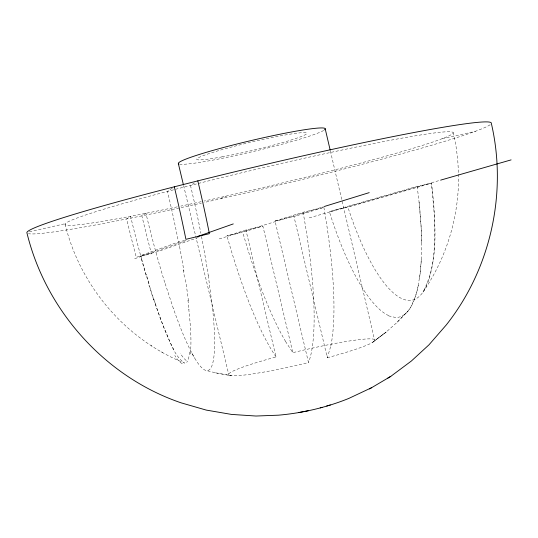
<?xml version="1.0" encoding="UTF-8"?>
<svg xmlns="http://www.w3.org/2000/svg" width="538" height="538" viewBox="0 0 538 538"><rect width="100%" height="100%" fill="white"/><g stroke="black" fill="none" stroke-linecap="round" stroke-linejoin="round"><path stroke-width="0.4" stroke-dasharray="2.69 2.02" d="M458.51 174.251C459.317 216.014 446.695 257.837 422.922 292.181C440.42 259.007 434.684 219.201 431.469 183.283A194.016 2.831 -13.3 0 0 417.091 186.356L329.243 211.703A194.016 2.831 -13.3 0 0 347.972 207.164L431.469 183.283A152.099 45.36 77.7 0 1 409.633 300.412L407.73 300.332A152.019 45.488 77.7 0 1 347.925 207.238M421.294 259.598L420.124 273.728L417.831 287.608L415.43 296.492L410.871 306.956L408.201 310.843L396.096 323.257L385.074 333.022L371.906 342.773L386.203 331.986L374.535 340.863M330.601 346.721L327.299 357.743L293.977 216.565L323.836 207.419L303.15 212.234L275.026 220.984L308.503 362.565A75.118 6.658 -13.3 0 1 230.472 375.611A75.118 6.658 -13.3 0 1 276.028 356.976L245.927 230.035A75.333 1.089 -13.3 0 0 262.867 226.088L292.827 352.652L285.624 341.603M418.335 285.207L417.293 289.921A166.027 47.411 77.7 0 1 395.491 317.481L388.745 315.9M397.306 322.141L408.201 310.843M172.254 188.186L167.479 191.407A164.117 20.814 76.9 0 1 178.461 242.006L179.295 246.263M145.986 213.283L141.871 215.859L126.612 218.953A238.616 11.614 -13.3 0 1 28.42 233.667M194.48 182.954L190.479 185.455A176.282 24.835 77 0 1 200.889 233.277M220.768 198.744L226.222 196.108M141.575 258.913L140.667 255.611L178.468 242.006A194.016 2.831 -13.3 0 1 185.509 240.284M134.668 258.731L187.52 240.069M198.34 237.493L155.973 252.194A194.016 2.831 -13.3 0 1 140.667 255.611A164.117 20.814 76.9 0 1 130.566 216.283L126.612 218.953A211.037 26.887 76.9 0 0 136.269 257.191L151.454 253.761A220.15 31.157 77 0 1 141.871 215.859A238.616 11.614 -13.3 0 0 201.34 203.108M245.927 230.035L226.928 235.947L242.685 232.268L262.867 226.088M219.248 238.906L323.506 206.74M309.216 217.87L440.844 180.069M29.321 231.791L65.407 223.66M442.081 138.831L475.552 131.292M215.442 372.807L231.36 375.732L215.442 372.807L205.792 370.379M65.125 224.265C80.095 286.061 125.455 339.397 184.554 363.11C173.431 355.275 170.001 340.413 164.298 328.684C154.931 304.838 147.513 280.285 140.667 255.611M161.514 351.832L162.55 352.491M151.023 345.504L152.012 346.129M192.019 353.399L194.642 358.073M173.337 308.469L164.742 282.295M183.593 185.509L228.865 375.026M330.372 150.949L374.475 339.579M453.366 132.55L455.962 145.724L457.71 159.382L458.524 173.451M208.293 275.651L212.557 308.509M419.082 202.174L421.099 226.572L421.631 243.828M323.701 130.418A75.461 5.568 -13.3 0 1 251.387 151.945A75.461 5.568 -13.3 0 1 179.679 164.144M327.265 357.743A75.118 6.658 -13.3 0 0 371.852 338.927A75.132 6.624 -13.3 0 0 292.86 352.666M164.736 282.47A176.202 24.876 77 0 1 145.926 213.29M201.494 236.464A176.202 24.876 77 0 1 208.307 275.745M490.158 124.722A238.616 11.614 -13.3 0 1 203.788 202.564M177.217 206.861A199.484 9.664 -13.3 0 1 140.223 198.73A199.484 9.664 -13.3 0 1 450.098 131.763A199.484 9.664 -13.3 0 1 204.077 201.057M201.192 201.696A199.484 9.664 -13.3 0 1 180.849 206.094M212.591 308.597A176.282 24.835 77 0 1 173.33 308.361M276.014 356.835A199.975 40.868 77.2 0 1 226.955 235.886M303.082 212.174A199.975 40.868 77.2 0 1 308.55 362.484M275.026 220.984A75.333 1.089 -13.3 0 1 293.977 216.565M285.611 341.489A199.558 43.511 77.3 0 1 242.719 232.201M323.869 207.352A199.558 43.511 77.3 0 1 330.668 346.62M388.698 315.611A166 47.351 77.5 0 1 329.343 211.528M417.091 186.356A166.027 47.411 77.7 0 1 419.236 280.13M179.564 246.646A162.994 20.726 76.9 0 1 183.962 271.293M183.25 269.894A166.693 20.726 77 0 1 184.521 277.689M185.435 279.592A162.752 21.009 76.8 0 1 188.549 301.751M187.937 300.238A165.832 20.78 77 0 1 189.08 309.861M188.764 309.041A163.808 20.747 76.9 0 1 190.196 354.145M189.632 352.04A164.601 20.269 77.5 0 1 186.679 362.35M186.235 360.514A163.646 21.365 75.1 0 1 180.19 353.278M182.369 363.607A164.621 21.231 77.9 0 1 174.803 355.497M173.855 349.761A163.774 20.545 76.8 0 1 155.576 304.629M155.569 304.454A166.175 21.211 76.9 0 1 153.68 298.772M153.747 300.096A162.442 20.686 76.9 0 1 148.972 285.1M148.972 283.432A167.311 21.204 76.9 0 1 146.188 274.165M146.134 275.369A162.711 20.928 77 0 1 141.528 259.296M222.026 156.861A56.577 4.17 -13.3 0 0 306.815 133.565A56.577 4.17 -13.3 0 0 226.579 148.374A56.577 4.17 -13.3 0 0 222.026 156.861"/><path stroke-width="0.81" d="M369.485 388.954L390.756 376.385L411.395 360.998L428.954 344.851L446.264 324.952C490.649 268.96 507.542 192.819 491.315 123.269A238.616 11.614 -13.3 0 0 197.809 180.869L174.305 186.807A238.616 11.614 -13.3 0 0 26.974 233.035C45.905 310.708 105.32 377.098 181.219 402.875L206.229 410.084L231.535 414.421L255.98 416.029L278.442 415.181C302.524 413.083 326.431 407.481 348.839 398.409L371.704 387.642M387.878 378.079L390.756 376.385M197.776 236.451L233.27 223.916M324.306 206.491L369.216 192.638M440.844 180.069L511.1 159.887M320.231 407.865L322.02 407.353M326.7 406.015L330.372 404.959M298.671 412.545L308.63 410.649M178.32 163.451L183.397 184.695M325.221 128.898L330.184 150.129M178.858 163.935A75.461 5.568 -13.3 0 1 252.147 140.324A75.461 5.568 -13.3 0 1 324.569 129.813M197.809 180.869A220.62 31.231 77 0 1 209.396 233.66L185.919 239.323A211.131 26.9 76.9 0 0 174.305 186.807"/></g></svg>
